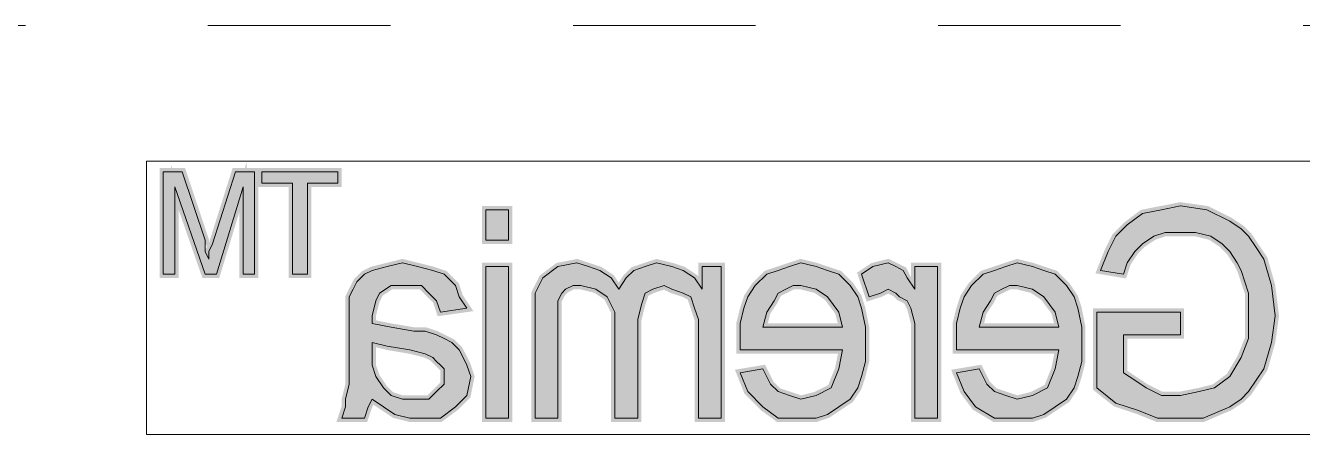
# Model space of a CAD drawing. Header units: millimetres. Extents: x 100 to 940, y 100 to 694.
# Drawn here: x 524.62 to 525.32, y 548.082 to 548.307 of the extents above; entities that cross this region are included whole.
import ezdxf

# ---------------------------------------------------------------- set-up
doc = ezdxf.new("R2010")
doc.units = ezdxf.units.MM
doc.linetypes.add('CENTER', pattern=[2, 1.25, -0.25, 0.25, -0.25])
for name, color, linetype, lineweight in [('Centro', 1, 'CENTER', 5), ('contorno', 1, 'Continuous', 9), ('HACHURA', 1, 'Continuous', 18)]:
    doc.layers.add(name, color=color, linetype=linetype, lineweight=lineweight)

# ---------------------------------------------------------------- blocks, each defined once
blk = doc.blocks.new('CARCAÇA INTERMEDIÁRIA WHT 40')
at = {"layer": 'HACHURA'}
for points in [[(-251.1832070520579, 9058.520772479147), (-250.2961331333241, 9058.520772479147), (-250.2961331333243, 9063.84321599155), (-248.521985295857, 9063.84321599155), (-248.5219852958573, 9064.508521430598), (-252.9573548895252, 9064.508521430598), (-252.9573548895252, 9063.84321599155), (-251.1832070520579, 9063.84321599155)], [(-247.4131428974402, 9063.621447511865), (-245.8607635396564, 9058.520772479147), (-245.1954581006063, 9058.520772479147), (-243.421310263139, 9063.621447511865), (-243.421310263139, 9058.520772479147), (-242.7560048240886, 9058.520772479147), (-242.7560048240886, 9064.508521430598), (-243.8648472225057, 9064.508521430598), (-245.195458100606, 9060.516688796299), (-245.195458100606, 9059.851383357247), (-245.4172265802892, 9059.40784639788), (-245.4172265802895, 9059.851383357247), (-245.6389950599725, 9060.294920316614), (-246.9696059380731, 9064.508521430598), (-248.0784483364902, 9064.508521430598), (-248.0784483364902, 9058.520772479147), (-247.4131428974402, 9058.520772479147)], [(-302.1899573792411, 9062.512605113447), (-303.7423367370246, 9062.290836633765), (-305.0729476151249, 9061.625531194713), (-305.7382530541756, 9061.181994235347), (-306.1817900135426, 9060.73845727598), (-306.6253269729091, 9060.073151836928), (-307.0688639322755, 9059.40784639788), (-307.5124008916426, 9057.855467040099), (-307.7341693713261, 9056.081319202629), (-307.5124008916424, 9054.528939844848), (-307.0688639322762, 9052.976560487063), (-306.6253269729091, 9052.311255048011), (-306.181790013542, 9051.64594960896), (-305.7382530541749, 9051.202412649596), (-305.0729476151252, 9050.758875690226), (-303.5205682573414, 9050.093570251178), (-301.9681888995576, 9050.093570251178), (-300.8593465011405, 9050.093570251178), (-299.7505041027243, 9050.537107210544), (-298.4198932246234, 9050.980644169911), (-297.311050826206, 9051.867718088644), (-297.311050826206, 9056.303087682314), (-302.1899573792411, 9056.303087682314), (-302.1899573792411, 9054.97247680421), (-298.8634301839901, 9054.97247680421), (-298.8634301839898, 9052.754792007378), (-299.5287356230402, 9052.311255048011), (-300.1940410620901, 9051.867718088644), (-301.0811149808243, 9051.424181129278), (-302.1899573792408, 9051.424181129278), (-303.2987997776569, 9051.64594960896), (-304.1858736963916, 9051.867718088644), (-305.0729476151252, 9052.533023527696), (-305.7382530541759, 9053.641865926114), (-306.1817900135423, 9054.75070832453), (-306.1817900135423, 9056.303087682314), (-306.1817900135423, 9057.411930080729), (-305.7382530541749, 9058.742540958832), (-305.5164845744914, 9059.186077918199), (-305.0729476151249, 9059.851383357247), (-304.6294106557581, 9060.294920316614), (-303.9641052167079, 9060.73845727598), (-303.0770312979749, 9060.960225755665), (-302.1899573792411, 9060.960225755665), (-301.3028834605068, 9060.960225755665), (-300.6375780214573, 9060.73845727598), (-299.9722725824072, 9060.294920316614), (-299.5287356230404, 9059.851383357247), (-299.0851986636733, 9059.186077918195), (-298.8634301839901, 9058.520772479147), (-297.5328193058895, 9058.742540958829), (-297.976356265256, 9059.851383357247), (-298.4198932246224, 9060.73845727598), (-299.0851986636721, 9061.403762715032), (-299.9722725824072, 9062.06906815408), (-301.081114980824, 9062.290836633765)], [(-287.9967746795028, 9050.093570251178), (-286.6661638014022, 9050.093570251178), (-286.6661638014025, 9054.75070832453), (-286.6661638014022, 9055.637782243262), (-286.444395321719, 9056.524856161996), (-286.2226268420355, 9056.968393121362), (-285.7790898826684, 9057.190161601047), (-285.5573214029858, 9057.411930080729), (-285.1137844436187, 9057.633698560414), (-284.670247484251, 9057.411930080729), (-284.0049420452016, 9057.190161601047), (-283.5614050858346, 9058.520772479147), (-284.2267105248852, 9058.964309438514), (-285.1137844436184, 9059.186077918199), (-285.5573214029855, 9058.964309438514), (-286.0008583623523, 9058.742540958829), (-286.2226268420362, 9058.299003999466), (-286.6661638014025, 9057.633698560414), (-286.6661638014029, 9058.964309438514), (-287.9967746795028, 9058.964309438514)], [(-273.8035919797654, 9056.524856161996), (-273.5818235000821, 9057.190161601047), (-273.138286540715, 9057.411930080729), (-272.4729811016647, 9057.633698560414), (-272.0294441422982, 9057.855467040095), (-271.3641387032476, 9057.633698560414), (-270.9206017438812, 9057.411930080729), (-270.698833264198, 9056.74662464168), (-270.4770647845144, 9055.859550722947), (-270.4770647845144, 9050.093570251178), (-269.1464539064138, 9050.093570251178), (-269.1464539064138, 9055.194245283896), (-269.1464539064141, 9056.303087682314), (-268.702916947047, 9057.190161601047), (-268.0376115079964, 9057.633698560414), (-267.1505375892631, 9057.855467040095), (-266.7070006298961, 9057.855467040095), (-266.2634636705293, 9057.633698560414), (-266.041695190846, 9057.411930080729), (-265.8199267111625, 9056.968393121362), (-265.8199267111629, 9056.524856161996), (-265.8199267111629, 9055.637782243262), (-265.8199267111632, 9050.093570251178), (-264.4893158330622, 9050.093570251178), (-264.4893158330622, 9056.081319202629), (-264.4893158330622, 9057.411930080729), (-264.9328527924289, 9058.299003999462), (-265.8199267111629, 9058.964309438514), (-266.9287691095796, 9059.186077918199), (-267.5940745486299, 9058.964309438514), (-268.2593799876806, 9058.742540958829), (-268.9246854267303, 9058.299003999462), (-269.3682223860973, 9057.633698560414), (-269.8117593454647, 9058.299003999462), (-270.2552963048302, 9058.742540958829), (-270.9206017438812, 9058.964309438514), (-271.5859071829315, 9059.186077918199), (-272.4729811016644, 9058.964309438514), (-273.138286540715, 9058.742540958829), (-273.8035919797656, 9058.299003999462), (-274.2471289391321, 9057.633698560414), (-274.2471289391321, 9058.964309438514), (-275.3559713375492, 9058.964309438514), (-275.3559713375492, 9050.093570251178), (-274.0253604594489, 9050.093570251178), (-274.0253604594489, 9054.75070832453), (-274.0253604594489, 9055.859550722947)]]:
    blk.add_hatch(color=256, dxfattribs=at).paths.add_polyline_path(points)
h = blk.add_hatch(color=256, dxfattribs=at)
h.paths.add_polyline_path([(-262.9369364752784, 9050.093570251178), (-261.6063255971781, 9050.093570251178), (-261.6063255971781, 9058.964309438514), (-262.9369364752784, 9058.964309438514)])
h.paths.add_polyline_path([(-261.6063255971781, 9060.516688796299), (-261.6063255971781, 9062.290836633765), (-262.9369364752784, 9062.290836633765), (-262.9369364752784, 9060.516688796299)])
h = blk.add_hatch(color=256, dxfattribs=at)
h.paths.add_polyline_path([(-289.5491540372868, 9057.190161601047), (-289.9926909966538, 9057.855467040095), (-290.6579964357035, 9058.520772479147), (-291.3233018747541, 9058.742540958829), (-291.9886073138044, 9058.964309438514), (-292.6539127528544, 9059.186077918199), (-293.540986671588, 9058.964309438514), (-294.2062921106382, 9058.742540958829), (-294.8715975496886, 9058.520772479147), (-295.5369029887392, 9057.855467040095), (-295.980439948105, 9057.190161601047), (-296.2022084277889, 9056.524856161996), (-296.4239769074721, 9055.416013763577), (-296.4239769074724, 9054.528939844848), (-296.4239769074724, 9053.42009744643), (-296.2022084277889, 9052.533023527692), (-295.980439948105, 9051.867718088644), (-295.5369029887389, 9051.202412649596), (-294.8715975496886, 9050.758875690226), (-294.2062921106386, 9050.31533873086), (-293.5409866715883, 9050.093570251178), (-292.6539127528544, 9050.093570251178), (-291.3233018747545, 9050.093570251178), (-290.2144594763367, 9050.758875690226), (-289.5491540372864, 9051.64594960896), (-289.1056170779203, 9052.754792007378), (-290.4362279560206, 9052.976560487063), (-290.8797649153876, 9052.089486568326), (-291.3233018747541, 9051.64594960896), (-291.9886073138044, 9051.424181129278), (-292.6539127528541, 9051.202412649596), (-293.5409866715876, 9051.424181129278), (-294.4280605903219, 9051.867718088644), (-294.8715975496889, 9052.976560487063), (-295.0933660293721, 9054.085402885477), (-289.1056170779196, 9054.085402885477), (-289.1056170779199, 9054.307171365163), (-289.1056170779199, 9054.528939844848), (-289.1056170779199, 9055.637782243262), (-289.3273855576026, 9056.524856161996)])
h.paths.add_polyline_path([(-290.6579964357039, 9056.303087682314), (-290.4362279560202, 9055.416013763577), (-295.0933660293721, 9055.416013763577), (-294.8715975496883, 9056.303087682314), (-294.206292110638, 9057.190161601047), (-293.540986671588, 9057.633698560414), (-292.6539127528548, 9057.855467040095), (-292.2103757934873, 9057.855467040095), (-291.7668388341208, 9057.633698560414), (-291.3233018747541, 9057.411930080729), (-291.1015333950712, 9056.968393121366)], flags=16)
h = blk.add_hatch(color=256, dxfattribs=at)
h.paths.add_polyline_path([(-283.5614050858342, 9056.524856161996), (-283.7831735655181, 9055.41601376358), (-283.7831735655184, 9054.528939844848), (-283.7831735655188, 9053.42009744643), (-283.5614050858346, 9052.533023527696), (-283.3396366061516, 9051.867718088644), (-282.8960996467852, 9051.202412649596), (-282.2307942077346, 9050.758875690226), (-281.5654887686842, 9050.31533873086), (-280.9001833296342, 9050.093570251178), (-280.0131094109004, 9050.093570251178), (-278.6824985328001, 9050.093570251178), (-277.7954246140666, 9050.758875690226), (-276.9083506953323, 9051.64594960896), (-276.4648137359656, 9052.754792007378), (-277.7954246140659, 9052.976560487063), (-278.238961573433, 9052.08948656833), (-278.6824985328001, 9051.64594960896), (-279.3478039718501, 9051.424181129278), (-280.0131094109004, 9051.202412649596), (-280.9001833296336, 9051.424181129278), (-281.7872572483678, 9051.867718088644), (-282.2307942077343, 9052.976560487059), (-282.4525626874178, 9054.085402885477), (-276.4648137359659, 9054.085402885477), (-276.4648137359659, 9054.307171365163), (-276.4648137359659, 9054.528939844848), (-276.4648137359659, 9055.637782243262), (-276.6865822156498, 9056.524856162), (-276.9083506953323, 9057.190161601047), (-277.3518876546995, 9057.855467040095), (-278.0171930937498, 9058.520772479147), (-278.6824985328001, 9058.742540958829), (-279.3478039718501, 9058.964309438514), (-280.0131094109001, 9059.186077918199), (-280.9001833296342, 9058.964309438514), (-281.5654887686842, 9058.742540958829), (-282.2307942077348, 9058.520772479147), (-282.8960996467842, 9057.855467040095), (-283.3396366061516, 9057.190161601047)])
h.paths.add_polyline_path([(-282.2307942077348, 9056.30308768231), (-281.5654887686842, 9057.190161601047), (-280.9001833296336, 9057.633698560414), (-280.0131094109008, 9057.855467040095), (-279.5695724515343, 9057.855467040095), (-279.1260354921669, 9057.633698560414), (-278.6824985327998, 9057.411930080729), (-278.460730053115, 9056.968393121362), (-278.0171930937507, 9056.303087682314), (-277.7954246140659, 9055.416013763577), (-282.4525626874178, 9055.416013763577)], flags=16)
h = blk.add_hatch(color=256, dxfattribs=at)
h.paths.add_polyline_path([(-259.8321777597106, 9057.855467040095), (-260.0539462393942, 9057.190161601047), (-260.4974831987607, 9056.524856161996), (-258.9451038409769, 9056.303087682314), (-258.7233353612939, 9056.968393121362), (-258.2797984019268, 9057.411930080729), (-257.8362614425598, 9057.855467040095), (-256.9491875238265, 9057.855467040095), (-256.062113605093, 9057.855467040095), (-255.3968081660426, 9057.411930080729), (-255.1750396863591, 9056.968393121362), (-254.9532712066759, 9056.081319202629), (-254.9532712066759, 9055.859550722947), (-254.9532712066759, 9055.637782243262), (-256.0621136050907, 9055.41601376358), (-257.3927244831936, 9055.194245283896), (-258.0580299222436, 9055.194245283896), (-258.7233353612939, 9054.97247680421), (-259.1668723206606, 9054.75070832453), (-259.6104092800275, 9054.528939844848), (-260.0539462393942, 9054.085402885477), (-260.2757147190777, 9053.64186592611), (-260.4974831987607, 9053.198328966744), (-260.7192516784446, 9052.533023527696), (-260.4974831987612, 9051.424181129278), (-259.832177759711, 9050.75887569023), (-258.9451038409771, 9050.093570251178), (-257.8362614425601, 9050.093570251178), (-257.1709560035101, 9050.093570251178), (-256.2838820847758, 9050.31533873086), (-255.6185766457263, 9050.758875690226), (-254.9532712066755, 9051.202412649596), (-254.7315027269933, 9050.75887569023), (-254.5097342473092, 9050.093570251178), (-253.1791233692089, 9050.093570251178), (-253.4008918488921, 9050.758875690226), (-253.4008918488921, 9051.202412649593), (-253.6226603285753, 9052.089486568326), (-253.6226603285756, 9053.863634405796), (-253.6226603285756, 9055.859550722947), (-253.6226603285756, 9056.746624641677), (-253.6226603285753, 9057.190161601047), (-253.8444288082588, 9057.633698560414), (-254.0661972879417, 9058.07723551978), (-254.5097342473094, 9058.520772479147), (-254.9532712066755, 9058.742540958829), (-255.8403451254094, 9058.964309438514), (-256.727419044143, 9059.186077918199), (-257.6144929628768, 9058.964309438514), (-258.5015668816094, 9058.742540958829), (-259.1668723206606, 9058.520772479147)])
h.paths.add_polyline_path([(-258.0580299222436, 9053.863634405796), (-257.1709560035101, 9054.085402885477), (-255.84034512541, 9054.307171365163), (-254.9532712066762, 9054.528939844848), (-254.9532712066759, 9054.085402885477), (-254.9532712066755, 9053.198328966744), (-255.1750396863591, 9052.533023527696), (-255.6185766457268, 9051.867718088644), (-256.0621136050926, 9051.424181129278), (-256.727419044143, 9051.202412649596), (-257.6144929628768, 9051.202412649596), (-258.2797984019268, 9051.202412649596), (-258.7233353612939, 9051.64594960896), (-259.1668723206604, 9052.089486568326), (-259.1668723206606, 9052.533023527696), (-259.1668723206604, 9052.976560487063), (-258.9451038409771, 9053.198328966744), (-258.7233353612939, 9053.42009744643), (-258.50156688161, 9053.64186592611)], flags=16)
at = {"layer": 'Centro'}
blk.add_line((-426.6991018697044, 9073.06903524635), (-120.6991018697043, 9073.06903524635), dxfattribs=at)
at = {"layer": 'contorno'}
blk.add_lwpolyline([(-367.1991018697044, 9065.140149724652), (-241.7705695819731, 9065.140149724652), (-241.7705695819731, 9049.140149724652), (-367.1991018697044, 9049.140149724652)], close=True, dxfattribs=at)
at = {"layer": 'HACHURA', "const_width": 0.4435369593668091}
for points in [[(-251.1832070520579, 9058.52077247915), (-251.1832070520579, 9063.84321599155), (-252.9573548895253, 9063.84321599155), (-252.9573548895253, 9064.508521430602), (-248.5219852958573, 9064.508521430602), (-248.5219852958573, 9063.84321599155), (-250.2961331333244, 9063.84321599155), (-250.2961331333244, 9058.52077247915), (-251.1832070520579, 9058.52077247915)], [(-248.0784483364902, 9058.52077247915), (-248.0784483364902, 9064.508521430602), (-246.9696059380734, 9064.508521430602), (-245.6389950599728, 9060.294920316617), (-245.4172265802895, 9059.85138335725), (-245.4172265802895, 9059.407846397884), (-245.195458100606, 9059.85138335725), (-245.195458100606, 9060.516688796299), (-243.8648472225057, 9064.508521430602), (-242.7560048240886, 9064.508521430602), (-242.7560048240886, 9058.52077247915), (-243.4213102631387, 9058.52077247915), (-243.4213102631387, 9063.621447511869), (-245.195458100606, 9058.52077247915), (-245.8607635396563, 9058.52077247915), (-247.4131428974402, 9063.621447511869), (-247.4131428974402, 9058.52077247915), (-248.0784483364902, 9058.52077247915)], [(-302.1899573792411, 9054.972476804214), (-302.1899573792411, 9056.303087682314), (-297.311050826206, 9056.303087682314), (-297.311050826206, 9051.867718088648), (-298.4198932246231, 9050.980644169915), (-299.7505041027234, 9050.537107210548), (-300.8593465011405, 9050.093570251182), (-301.9681888995576, 9050.093570251182), (-303.5205682573414, 9050.093570251182), (-305.0729476151252, 9050.75887569023), (-305.7382530541756, 9051.202412649596), (-306.1817900135423, 9051.645949608963), (-306.6253269729091, 9052.311255048015), (-307.0688639322759, 9052.976560487063), (-307.5124008916426, 9054.528939844848), (-307.7341693713262, 9056.081319202633), (-307.5124008916426, 9057.855467040099), (-307.0688639322759, 9059.407846397884), (-306.6253269729091, 9060.073151836932), (-306.1817900135423, 9060.738457275984), (-305.7382530541756, 9061.18199423535), (-305.0729476151252, 9061.625531194717), (-303.7423367370249, 9062.290836633765), (-302.1899573792411, 9062.51260511345), (-301.081114980824, 9062.290836633765), (-299.9722725824069, 9062.069068154084), (-299.0851986636734, 9061.403762715036), (-298.4198932246231, 9060.738457275984), (-297.9763562652563, 9059.85138335725), (-297.5328193058895, 9058.742540958832), (-298.8634301839898, 9058.52077247915), (-299.0851986636734, 9059.186077918199), (-299.5287356230402, 9059.85138335725), (-299.9722725824069, 9060.294920316617), (-300.6375780214572, 9060.738457275984), (-301.3028834605072, 9060.960225755665), (-302.1899573792411, 9060.960225755665), (-303.0770312979746, 9060.960225755665), (-303.9641052167082, 9060.738457275984), (-304.6294106557585, 9060.294920316617), (-305.0729476151252, 9059.85138335725), (-305.516484574492, 9059.186077918199), (-305.7382530541756, 9058.742540958832), (-306.1817900135423, 9057.411930080732), (-306.1817900135423, 9056.303087682314), (-306.1817900135423, 9054.750708324533), (-305.7382530541756, 9053.641865926114), (-305.0729476151252, 9052.533023527696), (-304.1858736963917, 9051.867718088648), (-303.2987997776578, 9051.645949608963), (-302.1899573792411, 9051.424181129281), (-301.081114980824, 9051.424181129281), (-300.1940410620904, 9051.867718088648), (-299.5287356230402, 9052.311255048015), (-298.8634301839898, 9052.754792007381), (-298.8634301839898, 9054.972476804214), (-302.1899573792411, 9054.972476804214)], [(-262.9369364752784, 9060.516688796299), (-262.9369364752784, 9062.290836633765), (-261.6063255971781, 9062.290836633765), (-261.6063255971781, 9060.516688796299), (-262.9369364752784, 9060.516688796299)], [(-290.4362279560206, 9052.976560487063), (-289.1056170779199, 9052.754792007381), (-289.5491540372867, 9051.645949608963), (-290.214459476337, 9050.75887569023), (-291.3233018747541, 9050.093570251182), (-292.6539127528544, 9050.093570251182), (-293.5409866715883, 9050.093570251182), (-294.2062921106383, 9050.315338730863), (-294.8715975496886, 9050.75887569023), (-295.5369029887389, 9051.202412649596), (-295.9804399481057, 9051.867718088648), (-296.2022084277889, 9052.533023527696), (-296.4239769074724, 9053.420097446433), (-296.4239769074724, 9054.528939844848), (-296.4239769074724, 9055.41601376358), (-296.2022084277889, 9056.524856162), (-295.9804399481057, 9057.190161601047), (-295.5369029887389, 9057.855467040099), (-294.8715975496886, 9058.52077247915), (-294.2062921106383, 9058.742540958832), (-293.5409866715883, 9058.964309438517), (-292.6539127528544, 9059.186077918199), (-291.9886073138044, 9058.964309438517), (-291.3233018747541, 9058.742540958832), (-290.6579964357038, 9058.52077247915), (-289.9926909966535, 9057.855467040099), (-289.5491540372867, 9057.190161601047), (-289.3273855576035, 9056.524856162), (-289.1056170779199, 9055.637782243266), (-289.1056170779199, 9054.528939844848), (-289.1056170779199, 9054.307171365166), (-289.1056170779199, 9054.085402885481), (-295.0933660293721, 9054.085402885481), (-294.8715975496886, 9052.976560487063), (-294.4280605903218, 9051.867718088648), (-293.5409866715883, 9051.424181129281), (-292.6539127528544, 9051.202412649596), (-291.9886073138044, 9051.424181129281), (-291.3233018747541, 9051.645949608963), (-290.8797649153873, 9052.08948656833), (-290.4362279560206, 9052.976560487063)], [(-287.9967746795029, 9050.093570251182), (-287.9967746795029, 9058.964309438517), (-286.6661638014025, 9058.964309438517), (-286.6661638014025, 9057.633698560414), (-286.2226268420358, 9058.299003999466), (-286.0008583623523, 9058.742540958832), (-285.5573214029855, 9058.964309438517), (-285.1137844436187, 9059.186077918199), (-284.2267105248852, 9058.964309438517), (-283.5614050858349, 9058.52077247915), (-284.0049420452016, 9057.190161601047), (-284.6702474842519, 9057.411930080732), (-285.1137844436187, 9057.633698560414), (-285.5573214029855, 9057.411930080732), (-285.779089882669, 9057.190161601047), (-286.2226268420358, 9056.968393121366), (-286.444395321719, 9056.524856162), (-286.6661638014025, 9055.637782243266), (-286.6661638014025, 9054.750708324533), (-286.6661638014025, 9050.093570251182), (-287.9967746795029, 9050.093570251182)], [(-277.7954246140662, 9052.976560487063), (-276.4648137359659, 9052.754792007381), (-276.9083506953327, 9051.645949608963), (-277.7954246140662, 9050.75887569023), (-278.6824985328001, 9050.093570251182), (-280.0131094109004, 9050.093570251182), (-280.9001833296339, 9050.093570251182), (-281.5654887686842, 9050.315338730863), (-282.2307942077346, 9050.75887569023), (-282.8960996467845, 9051.202412649596), (-283.3396366061517, 9051.867718088648), (-283.5614050858349, 9052.533023527696), (-283.7831735655184, 9053.420097446433), (-283.7831735655184, 9054.528939844848), (-283.7831735655184, 9055.41601376358), (-283.5614050858349, 9056.524856162), (-283.3396366061517, 9057.190161601047), (-282.8960996467845, 9057.855467040099), (-282.2307942077346, 9058.52077247915), (-281.5654887686842, 9058.742540958832), (-280.9001833296339, 9058.964309438517), (-280.0131094109004, 9059.186077918199), (-279.3478039718501, 9058.964309438517), (-278.6824985328001, 9058.742540958832), (-278.0171930937501, 9058.52077247915), (-277.3518876546995, 9057.855467040099), (-276.9083506953327, 9057.190161601047), (-276.6865822156495, 9056.524856162), (-276.4648137359659, 9055.637782243266), (-276.4648137359659, 9054.528939844848), (-276.4648137359659, 9054.307171365166), (-276.4648137359659, 9054.085402885481), (-282.4525626874178, 9054.085402885481), (-282.2307942077346, 9052.976560487063), (-281.7872572483678, 9051.867718088648), (-280.9001833296339, 9051.424181129281), (-280.0131094109004, 9051.202412649596), (-279.3478039718501, 9051.424181129281), (-278.6824985328001, 9051.645949608963), (-278.238961573433, 9052.08948656833), (-277.7954246140662, 9052.976560487063)], [(-275.3559713375492, 9050.093570251182), (-275.3559713375492, 9058.964309438517), (-274.2471289391321, 9058.964309438517), (-274.2471289391321, 9057.633698560414), (-273.8035919797653, 9058.299003999466), (-273.138286540715, 9058.742540958832), (-272.472981101665, 9058.964309438517), (-271.5859071829312, 9059.186077918199), (-270.9206017438812, 9058.964309438517), (-270.2552963048308, 9058.742540958832), (-269.8117593454641, 9058.299003999466), (-269.3682223860973, 9057.633698560414), (-268.9246854267305, 9058.299003999466), (-268.2593799876802, 9058.742540958832), (-267.5940745486299, 9058.964309438517), (-266.9287691095796, 9059.186077918199), (-265.8199267111629, 9058.964309438517), (-264.932852792429, 9058.299003999466), (-264.4893158330622, 9057.411930080732), (-264.4893158330622, 9056.081319202633), (-264.4893158330622, 9050.093570251182), (-265.8199267111629, 9050.093570251182), (-265.8199267111629, 9055.637782243266), (-265.8199267111629, 9056.524856162), (-265.8199267111629, 9056.968393121366), (-266.041695190846, 9057.411930080732), (-266.2634636705296, 9057.633698560414), (-266.7070006298964, 9057.855467040099), (-267.1505375892631, 9057.855467040099), (-268.0376115079967, 9057.633698560414), (-268.702916947047, 9057.190161601047), (-269.1464539064138, 9056.303087682314), (-269.1464539064138, 9055.1942452839), (-269.1464539064138, 9050.093570251182), (-270.4770647845144, 9050.093570251182), (-270.4770647845144, 9055.859550722947), (-270.6988332641976, 9056.74662464168), (-270.9206017438812, 9057.411930080732), (-271.3641387032479, 9057.633698560414), (-272.0294441422982, 9057.855467040099), (-272.472981101665, 9057.633698560414), (-273.138286540715, 9057.411930080732), (-273.5818235000818, 9057.190161601047), (-273.8035919797653, 9056.524856162), (-274.0253604594488, 9055.859550722947), (-274.0253604594488, 9054.750708324533), (-274.0253604594488, 9050.093570251182), (-275.3559713375492, 9050.093570251182)], [(-262.9369364752784, 9050.093570251182), (-262.9369364752784, 9058.964309438517), (-261.6063255971781, 9058.964309438517), (-261.6063255971781, 9050.093570251182), (-262.9369364752784, 9050.093570251182)], [(-254.9532712066759, 9051.202412649596), (-255.6185766457262, 9050.75887569023), (-256.2838820847762, 9050.315338730863), (-257.1709560035101, 9050.093570251182), (-257.83626144256, 9050.093570251182), (-258.9451038409771, 9050.093570251182), (-259.8321777597106, 9050.75887569023), (-260.497483198761, 9051.424181129281), (-260.7192516784446, 9052.533023527696), (-260.497483198761, 9053.198328966748), (-260.2757147190778, 9053.641865926114), (-260.0539462393942, 9054.085402885481), (-259.6104092800275, 9054.528939844848), (-259.1668723206607, 9054.750708324533), (-258.7233353612939, 9054.972476804214), (-258.0580299222436, 9055.1942452839), (-257.3927244831933, 9055.1942452839), (-256.062113605093, 9055.41601376358), (-254.9532712066759, 9055.637782243266), (-254.9532712066759, 9055.859550722947), (-254.9532712066759, 9056.081319202633), (-255.1750396863591, 9056.968393121366), (-255.3968081660427, 9057.411930080732), (-256.062113605093, 9057.855467040099), (-256.9491875238265, 9057.855467040099), (-257.83626144256, 9057.855467040099), (-258.2797984019268, 9057.411930080732), (-258.7233353612939, 9056.968393121366), (-258.9451038409771, 9056.303087682314), (-260.497483198761, 9056.524856162), (-260.0539462393942, 9057.190161601047), (-259.8321777597106, 9057.855467040099), (-259.1668723206607, 9058.52077247915), (-258.5015668816104, 9058.742540958832), (-257.6144929628768, 9058.964309438517), (-256.7274190441429, 9059.186077918199), (-255.8403451254094, 9058.964309438517), (-254.9532712066759, 9058.742540958832), (-254.5097342473092, 9058.52077247915), (-254.0661972879424, 9058.077235519784), (-253.8444288082588, 9057.633698560414), (-253.6226603285756, 9057.190161601047), (-253.6226603285756, 9056.74662464168), (-253.6226603285756, 9055.859550722947), (-253.6226603285756, 9053.863634405796), (-253.6226603285756, 9052.08948656833), (-253.4008918488921, 9051.202412649596), (-253.4008918488921, 9050.75887569023), (-253.1791233692085, 9050.093570251182), (-254.5097342473092, 9050.093570251182), (-254.7315027269923, 9050.75887569023), (-254.9532712066759, 9051.202412649596)], [(-295.0933660293721, 9055.41601376358), (-290.4362279560206, 9055.41601376358), (-290.6579964357038, 9056.303087682314), (-291.1015333950706, 9056.968393121366), (-291.3233018747541, 9057.411930080732), (-291.7668388341209, 9057.633698560414), (-292.2103757934877, 9057.855467040099), (-292.6539127528544, 9057.855467040099), (-293.5409866715883, 9057.633698560414), (-294.2062921106383, 9057.190161601047), (-294.8715975496886, 9056.303087682314), (-295.0933660293721, 9055.41601376358)], [(-282.4525626874178, 9055.41601376358), (-277.7954246140662, 9055.41601376358), (-278.0171930937501, 9056.303087682314), (-278.4607300531169, 9056.968393121366), (-278.6824985328001, 9057.411930080732), (-279.1260354921669, 9057.633698560414), (-279.5695724515336, 9057.855467040099), (-280.0131094109004, 9057.855467040099), (-280.9001833296339, 9057.633698560414), (-281.5654887686842, 9057.190161601047), (-282.2307942077346, 9056.303087682314), (-282.4525626874178, 9055.41601376358)], [(-254.9532712066759, 9054.528939844848), (-255.8403451254094, 9054.307171365166), (-257.1709560035101, 9054.085402885481), (-258.0580299222436, 9053.863634405796), (-258.5015668816104, 9053.641865926114), (-258.7233353612939, 9053.420097446433), (-258.9451038409771, 9053.198328966748), (-259.1668723206607, 9052.976560487063), (-259.1668723206607, 9052.533023527696), (-259.1668723206607, 9052.08948656833), (-258.7233353612939, 9051.645949608963), (-258.2797984019268, 9051.202412649596), (-257.6144929628768, 9051.202412649596), (-256.7274190441429, 9051.202412649596), (-256.062113605093, 9051.424181129281), (-255.6185766457262, 9051.867718088648), (-255.1750396863591, 9052.533023527696), (-254.9532712066759, 9053.198328966748), (-254.9532712066759, 9054.085402885481), (-254.9532712066759, 9054.528939844848)]]:
    blk.add_lwpolyline(points, dxfattribs=at)
at = {"layer": 'HACHURA'}
for points in [[(-251.1832070520579, 9058.52077247915), (-251.1832070520579, 9063.84321599155), (-252.9573548895253, 9063.84321599155), (-252.9573548895253, 9064.508521430602), (-248.5219852958573, 9064.508521430602), (-248.5219852958573, 9063.84321599155), (-250.2961331333244, 9063.84321599155), (-250.2961331333244, 9058.52077247915), (-251.1832070520579, 9058.52077247915), (-251.1832070520579, 9058.52077247915)], [(-248.0784483364902, 9058.52077247915), (-248.0784483364902, 9064.508521430602), (-246.9696059380734, 9064.508521430602), (-245.6389950599728, 9060.294920316617), (-245.4172265802895, 9059.85138335725), (-245.4172265802895, 9059.407846397884), (-245.195458100606, 9059.85138335725), (-245.195458100606, 9060.516688796299), (-243.8648472225057, 9064.508521430602), (-242.7560048240886, 9064.508521430602), (-242.7560048240886, 9058.52077247915), (-243.4213102631387, 9058.52077247915), (-243.4213102631387, 9063.621447511869), (-245.195458100606, 9058.52077247915), (-245.8607635396563, 9058.52077247915), (-247.4131428974402, 9063.621447511869), (-247.4131428974402, 9058.52077247915), (-248.0784483364902, 9058.52077247915), (-248.0784483364902, 9058.52077247915)], [(-302.1899573792411, 9054.972476804214), (-302.1899573792411, 9056.303087682314), (-297.311050826206, 9056.303087682314), (-297.311050826206, 9051.867718088648), (-298.4198932246231, 9050.980644169915), (-299.7505041027234, 9050.537107210548), (-300.8593465011405, 9050.093570251182), (-301.9681888995576, 9050.093570251182), (-303.5205682573414, 9050.093570251182), (-305.0729476151252, 9050.75887569023), (-305.7382530541756, 9051.202412649596), (-306.1817900135423, 9051.645949608963), (-306.6253269729091, 9052.311255048015), (-307.0688639322759, 9052.976560487063), (-307.5124008916426, 9054.528939844848), (-307.7341693713262, 9056.081319202633), (-307.5124008916426, 9057.855467040099), (-307.0688639322759, 9059.407846397884), (-306.6253269729091, 9060.073151836932), (-306.1817900135423, 9060.738457275984), (-305.7382530541756, 9061.18199423535), (-305.0729476151252, 9061.625531194717), (-303.7423367370249, 9062.290836633765), (-302.1899573792411, 9062.51260511345), (-301.081114980824, 9062.290836633765), (-299.9722725824069, 9062.069068154084), (-299.0851986636734, 9061.403762715036), (-298.4198932246231, 9060.738457275984), (-297.9763562652563, 9059.85138335725), (-297.5328193058895, 9058.742540958832), (-298.8634301839898, 9058.52077247915), (-299.0851986636734, 9059.186077918199), (-299.5287356230402, 9059.85138335725), (-299.9722725824069, 9060.294920316617), (-300.6375780214572, 9060.738457275984), (-301.3028834605072, 9060.960225755665), (-302.1899573792411, 9060.960225755665), (-303.0770312979746, 9060.960225755665), (-303.9641052167082, 9060.738457275984), (-304.6294106557585, 9060.294920316617), (-305.0729476151252, 9059.85138335725), (-305.516484574492, 9059.186077918199), (-305.7382530541756, 9058.742540958832), (-306.1817900135423, 9057.411930080732), (-306.1817900135423, 9056.303087682314), (-306.1817900135423, 9054.750708324533), (-305.7382530541756, 9053.641865926114), (-305.0729476151252, 9052.533023527696), (-304.1858736963917, 9051.867718088648), (-303.2987997776578, 9051.645949608963), (-302.1899573792411, 9051.424181129281), (-301.081114980824, 9051.424181129281), (-300.1940410620904, 9051.867718088648), (-299.5287356230402, 9052.311255048015), (-298.8634301839898, 9052.754792007381), (-298.8634301839898, 9054.972476804214), (-302.1899573792411, 9054.972476804214), (-302.1899573792411, 9054.972476804214)], [(-262.9369364752784, 9060.516688796299), (-262.9369364752784, 9062.290836633765), (-261.6063255971781, 9062.290836633765), (-261.6063255971781, 9060.516688796299), (-262.9369364752784, 9060.516688796299), (-262.9369364752784, 9060.516688796299)], [(-290.4362279560206, 9052.976560487063), (-289.1056170779199, 9052.754792007381), (-289.5491540372867, 9051.645949608963), (-290.214459476337, 9050.75887569023), (-291.3233018747541, 9050.093570251182), (-292.6539127528544, 9050.093570251182), (-293.5409866715883, 9050.093570251182), (-294.2062921106383, 9050.315338730863), (-294.8715975496886, 9050.75887569023), (-295.5369029887389, 9051.202412649596), (-295.9804399481057, 9051.867718088648), (-296.2022084277889, 9052.533023527696), (-296.4239769074724, 9053.420097446433), (-296.4239769074724, 9054.528939844848), (-296.4239769074724, 9055.41601376358), (-296.2022084277889, 9056.524856162), (-295.9804399481057, 9057.190161601047), (-295.5369029887389, 9057.855467040099), (-294.8715975496886, 9058.52077247915), (-294.2062921106383, 9058.742540958832), (-293.5409866715883, 9058.964309438517), (-292.6539127528544, 9059.186077918199), (-291.9886073138044, 9058.964309438517), (-291.3233018747541, 9058.742540958832), (-290.6579964357038, 9058.52077247915), (-289.9926909966535, 9057.855467040099), (-289.5491540372867, 9057.190161601047), (-289.3273855576035, 9056.524856162), (-289.1056170779199, 9055.637782243266), (-289.1056170779199, 9054.528939844848), (-289.1056170779199, 9054.307171365166), (-289.1056170779199, 9054.085402885481), (-295.0933660293721, 9054.085402885481), (-294.8715975496886, 9052.976560487063), (-294.4280605903218, 9051.867718088648), (-293.5409866715883, 9051.424181129281), (-292.6539127528544, 9051.202412649596), (-291.9886073138044, 9051.424181129281), (-291.3233018747541, 9051.645949608963), (-290.8797649153873, 9052.08948656833), (-290.4362279560206, 9052.976560487063), (-290.4362279560206, 9052.976560487063)], [(-287.9967746795029, 9050.093570251182), (-287.9967746795029, 9058.964309438517), (-286.6661638014025, 9058.964309438517), (-286.6661638014025, 9057.633698560414), (-286.2226268420358, 9058.299003999466), (-286.0008583623523, 9058.742540958832), (-285.5573214029855, 9058.964309438517), (-285.1137844436187, 9059.186077918199), (-284.2267105248852, 9058.964309438517), (-283.5614050858349, 9058.52077247915), (-284.0049420452016, 9057.190161601047), (-284.6702474842519, 9057.411930080732), (-285.1137844436187, 9057.633698560414), (-285.5573214029855, 9057.411930080732), (-285.779089882669, 9057.190161601047), (-286.2226268420358, 9056.968393121366), (-286.444395321719, 9056.524856162), (-286.6661638014025, 9055.637782243266), (-286.6661638014025, 9054.750708324533), (-286.6661638014025, 9050.093570251182), (-287.9967746795029, 9050.093570251182), (-287.9967746795029, 9050.093570251182)], [(-277.7954246140662, 9052.976560487063), (-276.4648137359659, 9052.754792007381), (-276.9083506953327, 9051.645949608963), (-277.7954246140662, 9050.75887569023), (-278.6824985328001, 9050.093570251182), (-280.0131094109004, 9050.093570251182), (-280.9001833296339, 9050.093570251182), (-281.5654887686842, 9050.315338730863), (-282.2307942077346, 9050.75887569023), (-282.8960996467845, 9051.202412649596), (-283.3396366061517, 9051.867718088648), (-283.5614050858349, 9052.533023527696), (-283.7831735655184, 9053.420097446433), (-283.7831735655184, 9054.528939844848), (-283.7831735655184, 9055.41601376358), (-283.5614050858349, 9056.524856162), (-283.3396366061517, 9057.190161601047), (-282.8960996467845, 9057.855467040099), (-282.2307942077346, 9058.52077247915), (-281.5654887686842, 9058.742540958832), (-280.9001833296339, 9058.964309438517), (-280.0131094109004, 9059.186077918199), (-279.3478039718501, 9058.964309438517), (-278.6824985328001, 9058.742540958832), (-278.0171930937501, 9058.52077247915), (-277.3518876546995, 9057.855467040099), (-276.9083506953327, 9057.190161601047), (-276.6865822156495, 9056.524856162), (-276.4648137359659, 9055.637782243266), (-276.4648137359659, 9054.528939844848), (-276.4648137359659, 9054.307171365166), (-276.4648137359659, 9054.085402885481), (-282.4525626874178, 9054.085402885481), (-282.2307942077346, 9052.976560487063), (-281.7872572483678, 9051.867718088648), (-280.9001833296339, 9051.424181129281), (-280.0131094109004, 9051.202412649596), (-279.3478039718501, 9051.424181129281), (-278.6824985328001, 9051.645949608963), (-278.238961573433, 9052.08948656833), (-277.7954246140662, 9052.976560487063), (-277.7954246140662, 9052.976560487063)], [(-275.3559713375492, 9050.093570251182), (-275.3559713375492, 9058.964309438517), (-274.2471289391321, 9058.964309438517), (-274.2471289391321, 9057.633698560414), (-273.8035919797653, 9058.299003999466), (-273.138286540715, 9058.742540958832), (-272.472981101665, 9058.964309438517), (-271.5859071829312, 9059.186077918199), (-270.9206017438812, 9058.964309438517), (-270.2552963048308, 9058.742540958832), (-269.8117593454641, 9058.299003999466), (-269.3682223860973, 9057.633698560414), (-268.9246854267305, 9058.299003999466), (-268.2593799876802, 9058.742540958832), (-267.5940745486299, 9058.964309438517), (-266.9287691095796, 9059.186077918199), (-265.8199267111629, 9058.964309438517), (-264.932852792429, 9058.299003999466), (-264.4893158330622, 9057.411930080732), (-264.4893158330622, 9056.081319202633), (-264.4893158330622, 9050.093570251182), (-265.8199267111629, 9050.093570251182), (-265.8199267111629, 9055.637782243266), (-265.8199267111629, 9056.524856162), (-265.8199267111629, 9056.968393121366), (-266.041695190846, 9057.411930080732), (-266.2634636705296, 9057.633698560414), (-266.7070006298964, 9057.855467040099), (-267.1505375892631, 9057.855467040099), (-268.0376115079967, 9057.633698560414), (-268.702916947047, 9057.190161601047), (-269.1464539064138, 9056.303087682314), (-269.1464539064138, 9055.1942452839), (-269.1464539064138, 9050.093570251182), (-270.4770647845144, 9050.093570251182), (-270.4770647845144, 9055.859550722947), (-270.6988332641976, 9056.74662464168), (-270.9206017438812, 9057.411930080732), (-271.3641387032479, 9057.633698560414), (-272.0294441422982, 9057.855467040099), (-272.472981101665, 9057.633698560414), (-273.138286540715, 9057.411930080732), (-273.5818235000818, 9057.190161601047), (-273.8035919797653, 9056.524856162), (-274.0253604594488, 9055.859550722947), (-274.0253604594488, 9054.750708324533), (-274.0253604594488, 9050.093570251182), (-275.3559713375492, 9050.093570251182), (-275.3559713375492, 9050.093570251182)], [(-254.9532712066759, 9051.202412649596), (-255.6185766457262, 9050.75887569023), (-256.2838820847762, 9050.315338730863), (-257.1709560035101, 9050.093570251182), (-257.83626144256, 9050.093570251182), (-258.9451038409771, 9050.093570251182), (-259.8321777597106, 9050.75887569023), (-260.497483198761, 9051.424181129281), (-260.7192516784446, 9052.533023527696), (-260.497483198761, 9053.198328966748), (-260.2757147190778, 9053.641865926114), (-260.0539462393942, 9054.085402885481), (-259.6104092800275, 9054.528939844848), (-259.1668723206607, 9054.750708324533), (-258.7233353612939, 9054.972476804214), (-258.0580299222436, 9055.1942452839), (-257.3927244831933, 9055.1942452839), (-256.062113605093, 9055.41601376358), (-254.9532712066759, 9055.637782243266), (-254.9532712066759, 9055.859550722947), (-254.9532712066759, 9056.081319202633), (-255.1750396863591, 9056.968393121366), (-255.3968081660427, 9057.411930080732), (-256.062113605093, 9057.855467040099), (-256.9491875238265, 9057.855467040099), (-257.83626144256, 9057.855467040099), (-258.2797984019268, 9057.411930080732), (-258.7233353612939, 9056.968393121366), (-258.9451038409771, 9056.303087682314), (-260.497483198761, 9056.524856162), (-260.0539462393942, 9057.190161601047), (-259.8321777597106, 9057.855467040099), (-259.1668723206607, 9058.52077247915), (-258.5015668816104, 9058.742540958832), (-257.6144929628768, 9058.964309438517), (-256.7274190441429, 9059.186077918199), (-255.8403451254094, 9058.964309438517), (-254.9532712066759, 9058.742540958832), (-254.5097342473092, 9058.52077247915), (-254.0661972879424, 9058.077235519784), (-253.8444288082588, 9057.633698560414), (-253.6226603285756, 9057.190161601047), (-253.6226603285756, 9056.74662464168), (-253.6226603285756, 9055.859550722947), (-253.6226603285756, 9053.863634405796), (-253.6226603285756, 9052.08948656833), (-253.4008918488921, 9051.202412649596), (-253.4008918488921, 9050.75887569023), (-253.1791233692085, 9050.093570251182), (-254.5097342473092, 9050.093570251182), (-254.7315027269923, 9050.75887569023), (-254.9532712066759, 9051.202412649596), (-254.9532712066759, 9051.202412649596)], [(-262.9369364752784, 9050.093570251182), (-262.9369364752784, 9058.964309438517), (-261.6063255971781, 9058.964309438517), (-261.6063255971781, 9050.093570251182), (-262.9369364752784, 9050.093570251182), (-262.9369364752784, 9050.093570251182)], [(-295.0933660293721, 9055.41601376358), (-290.4362279560206, 9055.41601376358), (-290.6579964357038, 9056.303087682314), (-291.1015333950706, 9056.968393121366), (-291.3233018747541, 9057.411930080732), (-291.7668388341209, 9057.633698560414), (-292.2103757934877, 9057.855467040099), (-292.6539127528544, 9057.855467040099), (-293.5409866715883, 9057.633698560414), (-294.2062921106383, 9057.190161601047), (-294.8715975496886, 9056.303087682314), (-295.0933660293721, 9055.41601376358), (-295.0933660293721, 9055.41601376358)], [(-282.4525626874178, 9055.41601376358), (-277.7954246140662, 9055.41601376358), (-278.0171930937501, 9056.303087682314), (-278.4607300531169, 9056.968393121366), (-278.6824985328001, 9057.411930080732), (-279.1260354921669, 9057.633698560414), (-279.5695724515336, 9057.855467040099), (-280.0131094109004, 9057.855467040099), (-280.9001833296339, 9057.633698560414), (-281.5654887686842, 9057.190161601047), (-282.2307942077346, 9056.303087682314), (-282.4525626874178, 9055.41601376358), (-282.4525626874178, 9055.41601376358)], [(-254.9532712066759, 9054.528939844848), (-255.8403451254094, 9054.307171365166), (-257.1709560035101, 9054.085402885481), (-258.0580299222436, 9053.863634405796), (-258.5015668816104, 9053.641865926114), (-258.7233353612939, 9053.420097446433), (-258.9451038409771, 9053.198328966748), (-259.1668723206607, 9052.976560487063), (-259.1668723206607, 9052.533023527696), (-259.1668723206607, 9052.08948656833), (-258.7233353612939, 9051.645949608963), (-258.2797984019268, 9051.202412649596), (-257.6144929628768, 9051.202412649596), (-256.7274190441429, 9051.202412649596), (-256.062113605093, 9051.424181129281), (-255.6185766457262, 9051.867718088648), (-255.1750396863591, 9052.533023527696), (-254.9532712066759, 9053.198328966748), (-254.9532712066759, 9054.085402885481), (-254.9532712066759, 9054.528939844848), (-254.9532712066759, 9054.528939844848)]]:
    blk.add_lwpolyline(points, dxfattribs=at)

msp = doc.modelspace()

# ---------------------------------------------------------------- block references
at = {"layer": 'contorno', "xscale": -0.009375000000000001, "yscale": 0.009375000000000001, "zscale": 0.009375000000000001}
msp.add_blockref('CARCAÇA INTERMEDIÁRIA WHT 40', (522.4200698050591, 463.2465914195019), dxfattribs=at)

doc.saveas('drawing.dxf')
